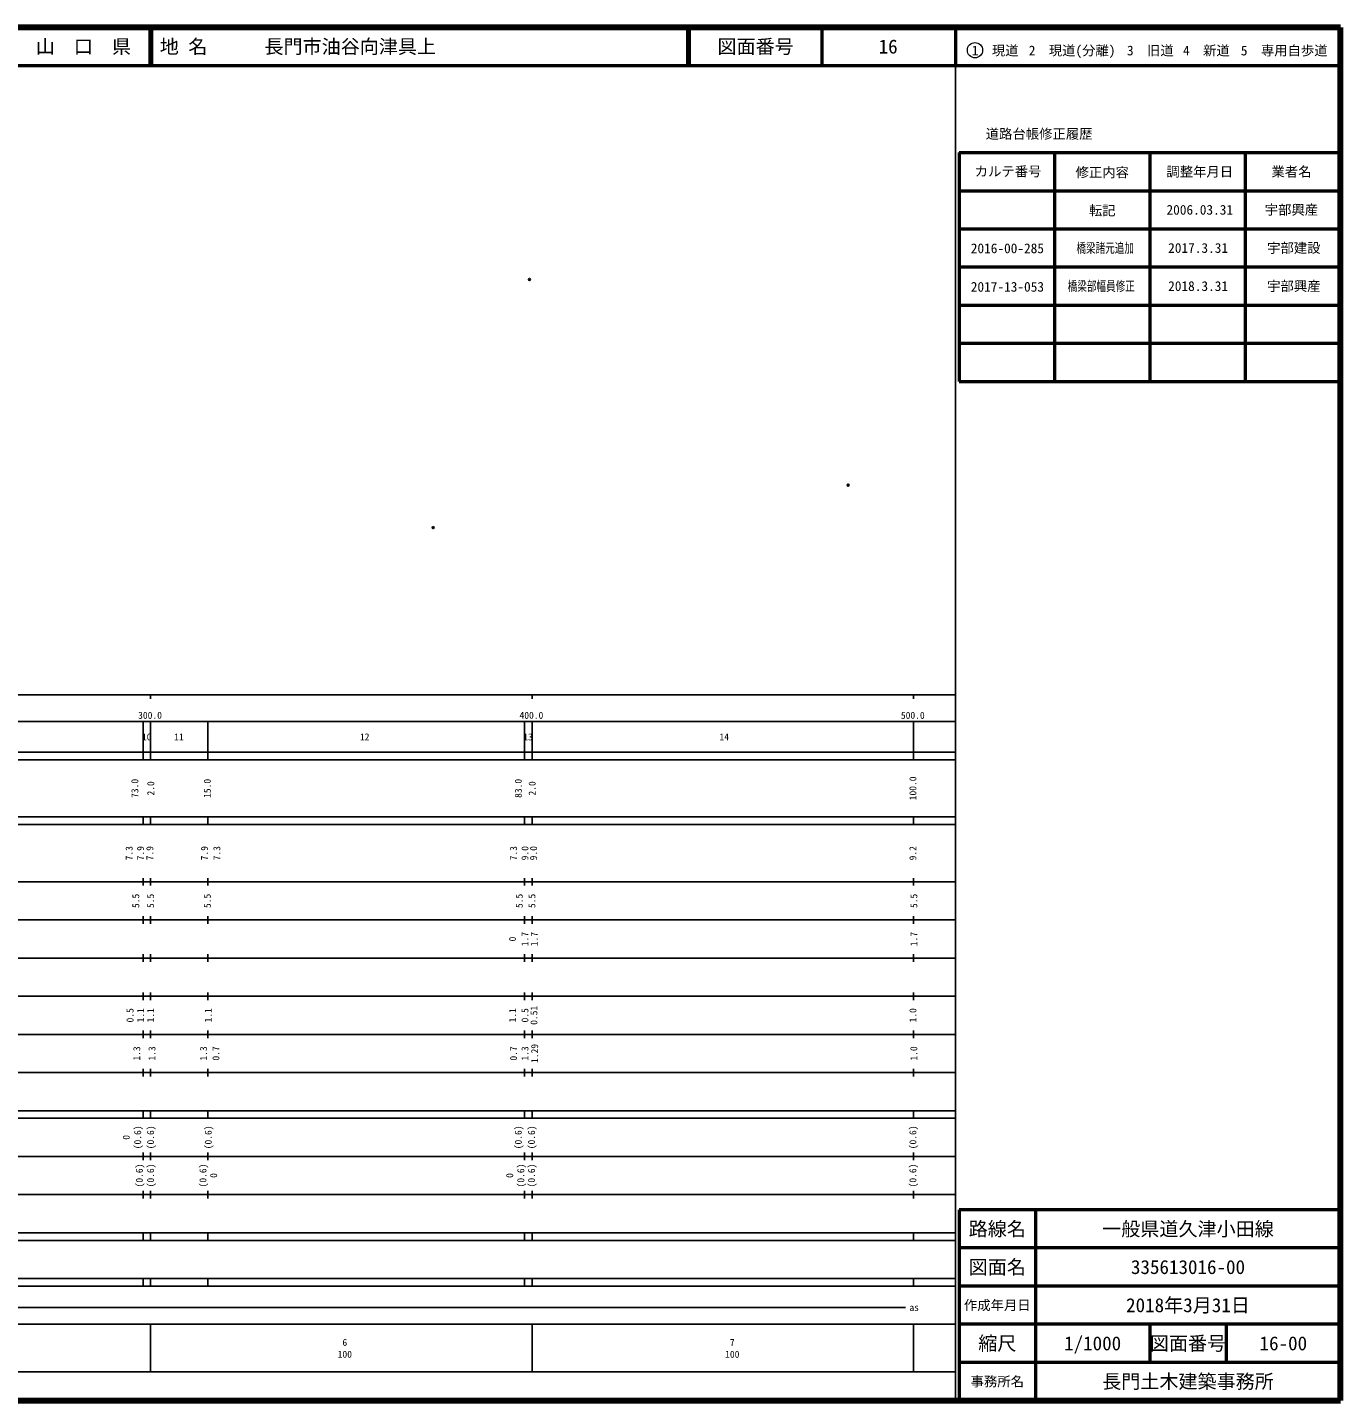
# Model space of a CAD drawing. Units: millimetres on the paper. Extents: x 40 to 680, y 20 to 380.
# Drawn here: x 335.7 to 680, y 20 to 380 of the extents above; entities that cross this region are included whole.
import ezdxf
from ezdxf.enums import TextEntityAlignment as Align

# ---------------------------------------------------------------- set-up
doc = ezdxf.new("R2010")
doc.units = ezdxf.units.MM
doc.header["$PDMODE"] = 32
doc.header["$PDSIZE"] = 0.5
doc.layers.add('M-OTRS', color=6, linetype='Continuous')
for name, color, linetype, lineweight in [('M-TTL', 2, 'Continuous', 140), ('M-TTL-BAND', 7, 'Continuous', 25), ('M-TTL-FRAM', 2, 'Continuous', 50), ('M-TTL-LINE', 7, 'Continuous', 50), ('M-TTL-TXT', 7, 'Continuous', 13)]:
    doc.layers.add(name, color=color, linetype=linetype, lineweight=lineweight)
doc.styles.add('ＭＳ ゴシック', font='')
doc.styles.get('ＭＳ ゴシック').set_extended_font_data('MS Gothic')

msp = doc.modelspace()

# ---------------------------------------------------------------- linework, layer by layer
at = {"layer": 'M-OTRS'}
for p in [(467.322, 313.94), (550.87, 260.028), (442.083, 248.856)]:
    msp.add_point(p, dxfattribs=at)
at = {"layer": 'M-TTL'}
for p, q in [((680, 380), (40, 380)), ((680, 20), (680, 380)), ((40, 20), (680, 20))]:
    msp.add_line(p, q, dxfattribs=at)
at = {"layer": 'M-TTL-BAND'}
for p, q in [((579, 20), (579, 370)), ((40, 205), (579, 205)), ((368, 205), (368, 204)), ((468, 205), (468, 204)), ((568, 205), (568, 204)), ((68, 198), (579, 198)), ((366, 198), (366, 188)), ((368, 198), (368, 188)), ((383, 198), (383, 188)), ((466, 198), (466, 188)), ((468, 198), (468, 188)), ((568, 198), (568, 188)), ((40, 190), (579, 190)), ((40, 188), (579, 188)), ((40, 173), (579, 173)), ((366, 173), (366, 171)), ((368, 171), (368, 173)), ((383, 173), (383, 171)), ((466, 173), (466, 171)), ((468, 171), (468, 173)), ((568, 171), (568, 173)), ((40, 171), (579, 171)), ((40, 156), (579, 156)), ((366, 157), (366, 155)), ((368, 155), (368, 157)), ((383, 157), (383, 155)), ((466, 157), (466, 155)), ((468, 155), (468, 157)), ((568, 155), (568, 157)), ((46, 146), (579, 146)), ((366, 147), (366, 145)), ((368, 145), (368, 147)), ((383, 147), (383, 145)), ((466, 147), (466, 145)), ((468, 145), (468, 147)), ((568, 145), (568, 147)), ((366, 137), (366, 135)), ((368, 135), (368, 137)), ((383, 137), (383, 135)), ((466, 137), (466, 135)), ((468, 135), (468, 137)), ((568, 135), (568, 137)), ((52, 136), (579, 136)), ((46, 126), (579, 126)), ((366, 127), (366, 125)), ((368, 125), (368, 127)), ((383, 127), (383, 125)), ((466, 127), (466, 125)), ((468, 125), (468, 127)), ((568, 125), (568, 127)), ((52, 116), (579, 116)), ((366, 117), (366, 115)), ((368, 115), (368, 117)), ((383, 117), (383, 115)), ((466, 117), (466, 115)), ((468, 115), (468, 117)), ((568, 115), (568, 117)), ((46, 106), (579, 106)), ((366, 107), (366, 105)), ((368, 105), (368, 107)), ((383, 107), (383, 105)), ((466, 107), (466, 105)), ((468, 105), (468, 107)), ((568, 105), (568, 107)), ((40, 96), (579, 96)), ((40, 94), (579, 94)), ((366, 96), (366, 94)), ((368, 94), (368, 96)), ((383, 96), (383, 94)), ((466, 96), (466, 94)), ((468, 94), (468, 96)), ((568, 94), (568, 96)), ((49, 84), (579, 84)), ((366, 85), (366, 83)), ((368, 83), (368, 85)), ((383, 85), (383, 83)), ((466, 85), (466, 83)), ((468, 83), (468, 85)), ((568, 83), (568, 85)), ((40, 74), (579, 74)), ((366, 75), (366, 73)), ((368, 73), (368, 75)), ((383, 75), (383, 73)), ((466, 75), (466, 73)), ((468, 73), (468, 75)), ((568, 73), (568, 75)), ((40, 64), (579, 64)), ((40, 62), (579, 62)), ((366, 64), (366, 62)), ((368, 62), (368, 64)), ((383, 64), (383, 62)), ((466, 64), (466, 62)), ((468, 62), (468, 64)), ((568, 62), (568, 64)), ((40, 52), (579, 52)), ((366, 52), (366, 50)), ((368, 50), (368, 52)), ((383, 52), (383, 50)), ((466, 52), (466, 50)), ((468, 50), (468, 52)), ((568, 50), (568, 52)), ((40, 50), (579, 50)), ((70.805, 44.406), (565.903, 44.406)), ((40, 40), (579, 40)), ((368, 40), (368, 27.5)), ((468, 40), (468, 27.5)), ((568, 40), (568, 27.5)), ((68, 27.5), (579, 27.5))]:
    msp.add_line(p, q, dxfattribs=at)
at = {"layer": 'M-TTL-FRAM'}
for p, q in [((580, 347.197), (580, 287.197)), ((580, 347.197), (680, 347.197)), ((580, 287.197), (680, 287.197)), ((680, 70), (580, 70)), ((580, 70), (580, 20))]:
    msp.add_line(p, q, dxfattribs=at)
at = {"layer": 'M-TTL-LINE'}
for p, q in [((367.75, 380), (367.75, 370)), ((368.25, 380), (368.25, 370)), ((508.747, 380), (508.747, 370)), ((509.247, 380), (509.247, 370)), ((543.997, 380), (543.997, 370)), ((579, 380), (579, 370)), ((40, 370), (680, 370)), ((605, 347.197), (605, 287.197)), ((630, 347.197), (630, 287.197)), ((655, 347.197), (655, 287.197)), ((580, 337.197), (680, 337.197)), ((580, 327.197), (680, 327.197)), ((580, 317.197), (680, 317.197)), ((580, 307.197), (680, 307.197)), ((580, 297.197), (680, 297.197)), ((600, 70), (600, 20)), ((680, 60), (580, 60)), ((680, 50), (580, 50)), ((680, 40), (580, 40)), ((630, 40), (630, 30)), ((650, 40), (650, 30)), ((680, 30), (580, 30))]:
    msp.add_line(p, q, dxfattribs=at)
at = {"layer": 'M-TTL-TXT'}
msp.add_circle((584.147, 374.034), 2, dxfattribs=at)

# ---------------------------------------------------------------- texts
at = {"layer": 'M-TTL-BAND', "style": 'ＭＳ ゴシック'}
for s, p in [('300.0', (367.844, 198.195)), ('400.0', (467.844, 198.195)), ('500.0', (567.844, 198.195))]:
    msp.add_text(s, height=1.833, dxfattribs=at).set_placement(p, align=Align.BOTTOM_CENTER)
for s, p in [('10', (366.974, 194)), ('11', (375.417, 194)), ('12', (424.129, 194)), ('13', (466.965, 194)), ('14', (518.405, 194)), ('as', (568.201, 44.406)), ('6', (418.914, 35.238)), ('7', (520.509, 35.238)), ('100', (418.914, 32.131)), ('100', (520.509, 32.131))]:
    msp.add_text(s, height=1.833, dxfattribs=at).set_placement(p, align=Align.MIDDLE_CENTER)
for s, p in [('73.0', (363.844, 180.5)), ('2.0', (368.026, 180.5)), ('15.0', (382.849, 180.5)), ('83.0', (464.387, 180.5)), ('2.0', (468.026, 180.5)), ('100.0', (567.855, 180.5)), ('7.3', (362.344, 163.5)), ('7.9', (365.344, 163.5)), ('7.9', (367.775, 163.5)), ('7.9', (382.099, 163.5)), ('7.3', (385.349, 163.5)), ('7.3', (463.137, 163.5)), ('9.0', (466.137, 163.5)), ('9.0', (468.373, 163.5)), ('9.2', (567.855, 163.5)), ('5.5', (364.094, 151)), ('5.5', (367.962, 151)), ('5.5', (382.849, 151)), ('5.5', (464.637, 151)), ('5.5', (467.962, 151)), ('5.5', (568.105, 151)), ('0', (462.887, 141)), ('1.7', (466.137, 141)), ('1.7', (468.578, 141)), ('1.7', (568.105, 141)), ('0.5', (362.594, 121)), ('1.1', (365.344, 121)), ('1.1', (367.962, 121)), ('1.1', (383.099, 121)), ('1.1', (462.887, 121)), ('0.5', (466.137, 121)), ('0.51', (468.492, 121)), ('1.0', (567.855, 121)), ('1.3', (364.344, 111)), ('1.3', (368.337, 111)), ('1.3', (381.849, 111)), ('0.7', (385.099, 111)), ('0.7', (463.137, 111)), ('1.3', (466.137, 111)), ('1.29', (468.682, 111)), ('1.0', (568.105, 111)), ('(0.6)', (364.594, 89)), ('(0.6)', (367.977, 89)), ('(0.6)', (383.099, 89)), ('(0.6)', (464.387, 89)), ('(0.6)', (467.855, 89)), ('(0.6)', (567.855, 89)), ('0', (361.594, 89)), ('(0.6)', (365.029, 79)), ('(0.6)', (367.977, 79.017)), ('(0.6)', (381.706, 79)), ('0', (384.501, 79)), ('0', (462.149, 79)), ('(0.6)', (465.042, 79)), ('(0.6)', (467.855, 79)), ('(0.6)', (567.855, 79))]:
    msp.add_text(s, height=1.833, rotation=90, dxfattribs=at).set_placement(p, align=Align.MIDDLE_CENTER)
at = {"layer": 'M-TTL-TXT', "style": 'ＭＳ ゴシック'}
for s, height, p in [('山\u3000口\u3000県', 3.666, (350.375, 375)), ('図面番号', 3.666, (526.622, 375)), ('16', 3.666, (561.372, 375)), ('1\u3000現道', 2.566, (589.448, 373.958)), ('2\u3000現道(分離)', 2.566, (609.619, 373.958)), ('3\u3000旧道', 2.566, (630.121, 373.958)), ('4\u3000新道', 2.566, (644.824, 373.958)), ('5\u3000専用自歩道', 2.566, (665.228, 373.958)), ('道路台帳修正履歴', 2.566, (600.968, 352.113)), ('カルテ番号', 2.566, (592.839, 342.277)), ('修正内容', 2.566, (617.509, 342.023)), ('調整年月日', 2.566, (643.089, 342.197)), ('業者名', 2.566, (667.134, 342.197)), ('転記', 2.566, (617.509, 332.023)), ('2006.03.31', 2.566, (643.089, 332.197)), ('宇部興産', 2.566, (667.134, 332.197)), ('路線名', 3.666, (590, 65)), ('一般県道久津小田線', 3.666, (640, 65)), ('図面名', 3.666, (590, 55)), ('335613016-00', 3.666, (640, 55)), ('2018年3月31日', 3.666, (640, 45)), ('作成年月日', 2.566, (590, 45)), ('縮尺', 3.666, (590, 35)), ('1/1000', 3.666, (615, 35)), ('図面番号', 3.666, (640, 35)), ('16-00', 3.666, (665, 35)), ('事務所名', 2.566, (590, 25)), ('長門土木建築事務所', 3.666, (640, 25))]:
    msp.add_text(s, height=height, dxfattribs=at).set_placement(p, align=Align.MIDDLE_CENTER)
msp.add_text('地 名      長門市油谷向津具上', height=3.666, dxfattribs=at).set_placement((370.38, 375), align=Align.MIDDLE_LEFT)
for s, p in [('2016-00-285', (583.046, 320.044)), ('2017.3.31', (634.796, 320.138)), ('2017-13-053', (583.046, 309.952)), ('2018.3.31', (634.796, 310.138))]:
    msp.add_text(s, height=2.566, dxfattribs=at).set_placement(p, align=Align.BOTTOM_LEFT)
at = {"layer": 'M-TTL-TXT', "style": 'ＭＳ ゴシック', "width": 0.7}
for s, p in [('橋梁諸元追加', (610.749, 320.138)), ('橋梁部幅員修正', (608.463, 310.138))]:
    msp.add_text(s, height=2.566, dxfattribs=at).set_placement(p, align=Align.BOTTOM_LEFT)
at = {"layer": 'M-TTL-TXT', "style": 'ＭＳ ゴシック'}
for s, p in [('宇部建設', (667.758, 320.138)), ('宇部興産', (667.758, 310.138))]:
    msp.add_text(s, height=2.566, dxfattribs=at).set_placement(p, align=Align.BOTTOM_CENTER)

doc.saveas('drawing.dxf')
